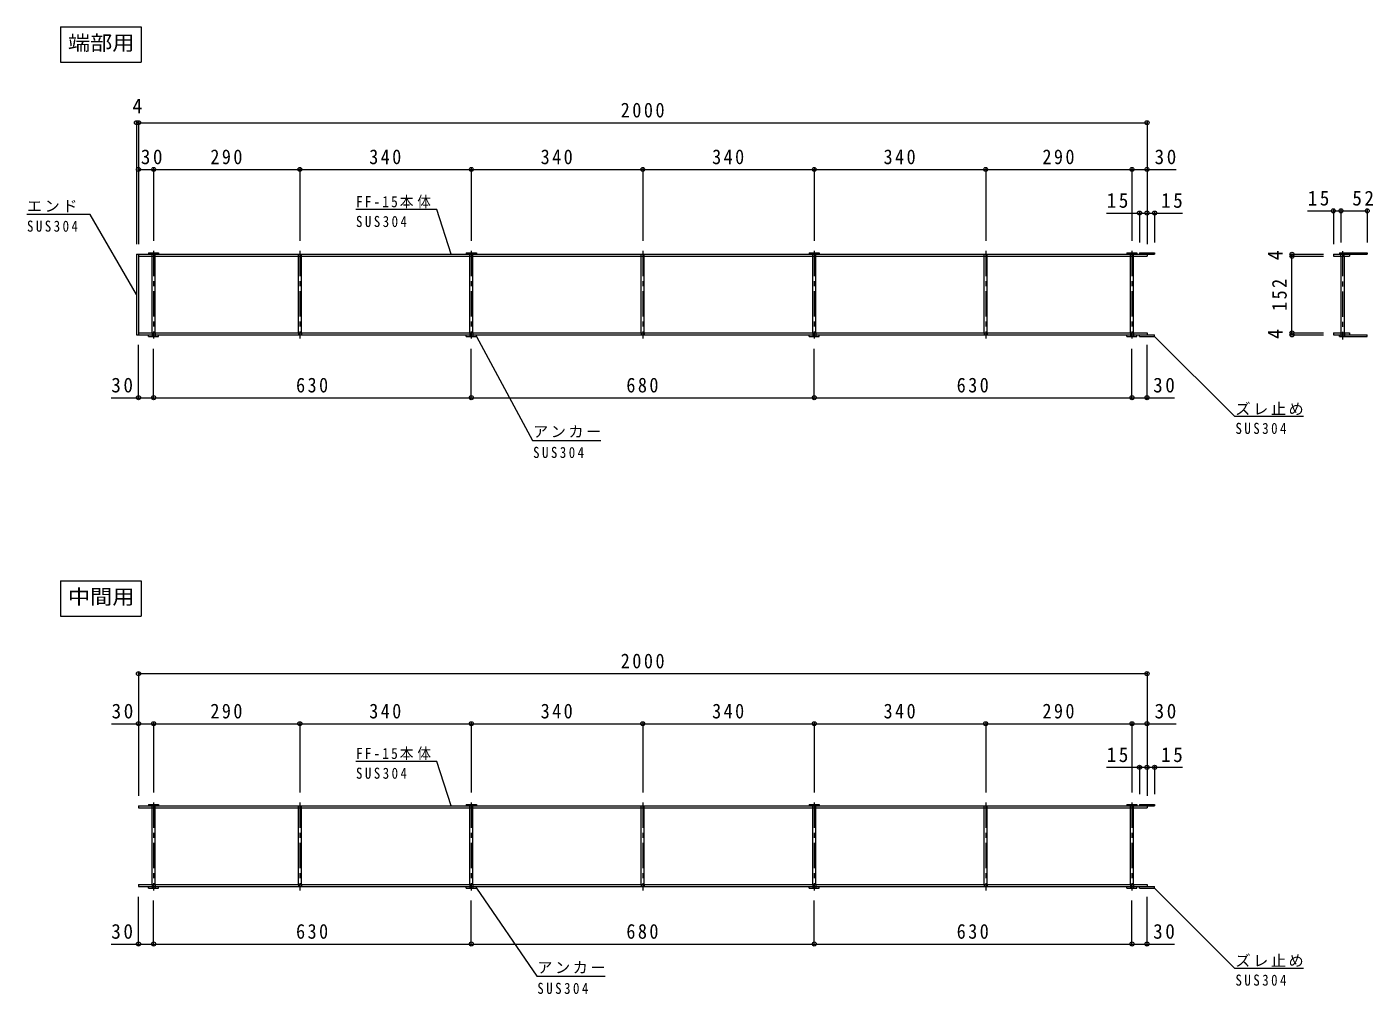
# Model space of a CAD drawing. Units: millimetres at full size, sheet at 1:10. Extents: x -2442 to 2493, y -1938 to 1711.
# Drawn here: x -2442 to 227, y -207 to 1711 of the extents above; entities that cross this region are included whole.
import ezdxf
from ezdxf.enums import TextEntityAlignment as Align

# ---------------------------------------------------------------- set-up
doc = ezdxf.new("R2010")
doc.units = ezdxf.units.MM
doc.header["$LTSCALE"] = 10
doc.header["$PDMODE"] = 32
doc.header["$PDSIZE"] = 8
for name, pattern in [('CHAIN1', [8, 5, -1, 1, -1]), ('DASHED1', [1.8, 1.2, -0.6]), ('DASHED2', [3, 2, -1])]:
    doc.linetypes.add(name, pattern=pattern)
for name, color, linetype, lineweight in [('C-0_通り芯', 7, 'Continuous', 18), ('C-1_ピット', 3, 'DASHED1', 18), ('C-2_蓋', 2, 'Continuous', 18), ('C-3_受枠', 7, 'CHAIN1', 18), ('C-4_寸法', 7, 'Continuous', 18), ('F-4_F-4ﾚｲﾔ', 7, 'Continuous', 18), ('F-5_F-5ﾚｲﾔ', 7, 'Continuous', 18)]:
    doc.layers.add(name, color=color, linetype=linetype, lineweight=lineweight)
doc.styles.add('ＭＳ ゴシック', font='')
doc.styles.get('ＭＳ ゴシック').set_extended_font_data('MS Gothic')

msp = doc.modelspace()

# ---------------------------------------------------------------- linework, layer by layer
at = {"layer": 'C-0_通り芯'}
for p, q in [((-2225.26, 1259.92), (-206.26, 1259.92)), ((-2221.26, 1259.92), (-2221.26, 1099.92)), ((-2221.26, 1255.92), (-221.26, 1255.92)), ((-236.26, 1262.92), (-236.26, 1259.92)), ((-221.26, 1259.92), (-221.26, 1255.92)), ((148.29, 1259.92), (148.29, 1255.92)), ((148.29, 1259.92), (180.29, 1259.92)), ((148.29, 1255.92), (180.29, 1255.92)), ((180.29, 1259.92), (180.29, 1255.92)), ((-2221.26, 1103.92), (-221.26, 1103.92)), ((-236.26, 1096.92), (-236.26, 1099.92)), ((-221.26, 1103.92), (-221.26, 1099.92)), ((148.29, 1103.92), (148.29, 1099.92)), ((148.29, 1103.92), (180.29, 1103.92)), ((148.29, 1099.92), (180.29, 1099.92)), ((180.29, 1103.92), (180.29, 1099.92)), ((-2221.26, 165.92), (-2221.26, 161.92)), ((-2221.26, 165.92), (-206.26, 165.92)), ((-2221.26, 161.92), (-221.26, 161.92)), ((-236.26, 168.92), (-236.26, 165.92)), ((-221.26, 165.92), (-221.26, 161.92)), ((-2221.26, 9.92), (-221.26, 9.92)), ((-2221.26, 9.92), (-2221.26, 5.92)), ((-2221.26, 5.92), (-206.26, 5.92)), ((-236.26, 2.92), (-236.26, 5.92)), ((-221.26, 9.92), (-221.26, 5.92))]:
    msp.add_line(p, q, dxfattribs=at)
at = {"layer": 'C-0_通り芯', "linetype": 'DASHED2'}
msp.add_line((169.99, 1103.92), (169.99, 1099.92), dxfattribs=at)
at = {"layer": 'C-0_通り芯'}
for points in [[(-2225.26, 1259.92), (-2225.26, 1099.92), (-206.26, 1099.92)], [(-236.26, 1262.92), (-206.26, 1262.92), (-206.26, 1259.92)], [(-236.26, 1096.92), (-206.26, 1096.92), (-206.26, 1099.92)], [(-236.26, 168.92), (-206.26, 168.92), (-206.26, 165.92)], [(-236.26, 2.92), (-206.26, 2.92), (-206.26, 5.92)]]:
    msp.add_lwpolyline(points, dxfattribs=at)
at = {"layer": 'C-1_ピット'}
for p, q in [((-2194.26, 1255.92), (-2194.26, 1262.92)), ((-2188.26, 1255.92), (-2188.26, 1262.92)), ((-1904.26, 1255.92), (-1904.26, 1259.92)), ((-1898.25, 1255.92), (-1898.25, 1259.92)), ((-1564.26, 1255.92), (-1564.26, 1262.92)), ((-1558.25, 1255.92), (-1558.25, 1262.92)), ((-1224.26, 1255.92), (-1224.26, 1259.92)), ((-1218.25, 1255.92), (-1218.25, 1259.92)), ((-884.25, 1255.92), (-884.25, 1262.92)), ((-878.26, 1255.92), (-878.26, 1262.92)), ((-544.26, 1255.92), (-544.26, 1259.92)), ((-538.25, 1255.92), (-538.25, 1259.92)), ((-254.26, 1255.92), (-254.26, 1262.92)), ((-248.25, 1255.92), (-248.25, 1262.92)), ((163.29, 1255.92), (163.29, 1262.92)), ((169.29, 1255.92), (169.29, 1262.92)), ((-2194.26, 1103.92), (-2194.26, 1096.92)), ((-2188.26, 1103.92), (-2188.26, 1096.92)), ((-1904.26, 1103.92), (-1904.26, 1099.92)), ((-1898.25, 1103.92), (-1898.25, 1099.92)), ((-1564.26, 1103.92), (-1564.26, 1096.92)), ((-1558.25, 1103.92), (-1558.25, 1096.92)), ((-1224.26, 1103.92), (-1224.26, 1099.92)), ((-1218.25, 1103.92), (-1218.25, 1099.92)), ((-884.25, 1103.92), (-884.25, 1096.92)), ((-878.26, 1103.92), (-878.26, 1096.92)), ((-544.26, 1103.92), (-544.26, 1099.92)), ((-538.25, 1103.92), (-538.25, 1099.92)), ((-254.26, 1103.92), (-254.26, 1096.92)), ((-248.25, 1103.92), (-248.25, 1096.92)), ((163.29, 1103.92), (163.29, 1096.92)), ((169.29, 1103.92), (169.29, 1096.92)), ((-2194.26, 161.92), (-2194.26, 168.92)), ((-2188.26, 161.92), (-2188.26, 168.92)), ((-1904.26, 161.92), (-1904.26, 165.92)), ((-1898.25, 161.92), (-1898.25, 165.92)), ((-1564.26, 161.92), (-1564.26, 168.92)), ((-1558.25, 161.92), (-1558.25, 168.92)), ((-1224.26, 161.92), (-1224.26, 165.92)), ((-1218.25, 161.92), (-1218.25, 165.92)), ((-884.25, 161.92), (-884.25, 168.92)), ((-878.26, 161.92), (-878.26, 168.92)), ((-544.26, 161.92), (-544.26, 165.92)), ((-538.25, 161.92), (-538.25, 165.92)), ((-254.26, 161.92), (-254.26, 168.92)), ((-248.25, 161.92), (-248.25, 168.92)), ((-2194.26, 9.92), (-2194.26, 2.92)), ((-2188.26, 9.92), (-2188.26, 2.92)), ((-1904.26, 9.92), (-1904.26, 5.92)), ((-1898.25, 9.92), (-1898.25, 5.92)), ((-1564.26, 9.92), (-1564.26, 2.92)), ((-1558.25, 9.92), (-1558.25, 2.92)), ((-1224.26, 9.92), (-1224.26, 5.92)), ((-1218.25, 9.92), (-1218.25, 5.92)), ((-884.25, 9.92), (-884.25, 2.92)), ((-878.26, 9.92), (-878.26, 2.92)), ((-544.26, 9.92), (-544.26, 5.92)), ((-538.25, 9.92), (-538.25, 5.92)), ((-254.26, 9.92), (-254.26, 2.92)), ((-248.25, 9.92), (-248.25, 2.92))]:
    msp.add_line(p, q, dxfattribs=at)
at = {"layer": 'C-1_ピット', "linetype": 'Continuous'}
for p, q in [((-2194.26, 1103.92), (-2194.26, 1255.92)), ((-2188.26, 1103.92), (-2188.26, 1255.92)), ((-1904.26, 1103.92), (-1904.26, 1255.92)), ((-1898.25, 1103.92), (-1898.25, 1255.92)), ((-1564.26, 1103.92), (-1564.26, 1255.92)), ((-1558.25, 1103.92), (-1558.25, 1255.92)), ((-1224.26, 1103.92), (-1224.26, 1255.92)), ((-1218.25, 1103.92), (-1218.25, 1255.92)), ((-884.25, 1103.92), (-884.25, 1255.92)), ((-878.26, 1103.92), (-878.26, 1255.92)), ((-544.26, 1103.92), (-544.26, 1255.92)), ((-538.25, 1103.92), (-538.25, 1255.92)), ((-254.26, 1103.92), (-254.26, 1255.92)), ((-248.25, 1103.92), (-248.25, 1255.92)), ((163.29, 1255.92), (163.29, 1103.92)), ((169.29, 1255.92), (169.29, 1103.92)), ((-2194.26, 9.92), (-2194.26, 161.92)), ((-2188.26, 9.92), (-2188.26, 161.92)), ((-1904.26, 9.92), (-1904.26, 161.92)), ((-1898.25, 9.92), (-1898.25, 161.92)), ((-1564.26, 9.92), (-1564.26, 161.92)), ((-1558.25, 9.92), (-1558.25, 161.92)), ((-1224.26, 9.92), (-1224.26, 161.92)), ((-1218.25, 9.92), (-1218.25, 161.92)), ((-884.25, 9.92), (-884.25, 161.92)), ((-878.26, 9.92), (-878.26, 161.92)), ((-544.26, 9.92), (-544.26, 161.92)), ((-538.25, 9.92), (-538.25, 161.92)), ((-254.26, 9.92), (-254.26, 161.92)), ((-248.25, 9.92), (-248.25, 161.92))]:
    msp.add_line(p, q, dxfattribs=at)
at = {"layer": 'C-2_蓋'}
for p, q in [((-2201.26, 1262.92), (-2181.26, 1262.92)), ((-2201.26, 1262.92), (-2201.26, 1259.92)), ((-2181.26, 1262.92), (-2181.26, 1259.92)), ((-1571.26, 1262.92), (-1551.26, 1262.92)), ((-1571.26, 1262.92), (-1571.26, 1259.92)), ((-1551.26, 1262.92), (-1551.26, 1259.92)), ((-891.26, 1262.92), (-871.26, 1262.92)), ((-891.26, 1262.92), (-891.26, 1259.92)), ((-871.26, 1262.92), (-871.26, 1259.92)), ((-261.25, 1262.92), (-241.25, 1262.92)), ((-261.25, 1262.92), (-261.25, 1259.92)), ((-241.25, 1262.92), (-241.25, 1259.92)), ((160.29, 1262.92), (160.29, 1259.92)), ((180.29, 1259.92), (215.29, 1259.92)), ((-2201.26, 1096.92), (-2201.26, 1099.92)), ((-2201.26, 1096.92), (-2181.26, 1096.92)), ((-2181.26, 1096.92), (-2181.26, 1099.92)), ((-1571.26, 1096.92), (-1571.26, 1099.92)), ((-1571.26, 1096.92), (-1551.26, 1096.92)), ((-1551.26, 1096.92), (-1551.26, 1099.92)), ((-891.26, 1096.92), (-891.26, 1099.92)), ((-891.26, 1096.92), (-871.26, 1096.92)), ((-871.26, 1096.92), (-871.26, 1099.92)), ((-261.25, 1096.92), (-261.25, 1099.92)), ((-261.25, 1096.92), (-241.25, 1096.92)), ((-241.25, 1096.92), (-241.25, 1099.92)), ((160.29, 1096.92), (160.29, 1099.92)), ((180.29, 1099.92), (215.29, 1099.92)), ((-2201.26, 168.92), (-2181.26, 168.92)), ((-2201.26, 168.92), (-2201.26, 165.92)), ((-2181.26, 168.92), (-2181.26, 165.92)), ((-1571.26, 168.92), (-1551.26, 168.92)), ((-1571.26, 168.92), (-1571.26, 165.92)), ((-1551.26, 168.92), (-1551.26, 165.92)), ((-891.26, 168.92), (-871.26, 168.92)), ((-891.26, 168.92), (-891.26, 165.92)), ((-871.26, 168.92), (-871.26, 165.92)), ((-261.25, 168.92), (-241.25, 168.92)), ((-261.25, 168.92), (-261.25, 165.92)), ((-241.25, 168.92), (-241.25, 165.92)), ((-2201.26, 2.92), (-2201.26, 5.92)), ((-2201.26, 2.92), (-2181.26, 2.92)), ((-2181.26, 2.92), (-2181.26, 5.92)), ((-1571.26, 2.92), (-1571.26, 5.92)), ((-1571.26, 2.92), (-1551.26, 2.92)), ((-1551.26, 2.92), (-1551.26, 5.92)), ((-891.26, 2.92), (-891.26, 5.92)), ((-891.26, 2.92), (-871.26, 2.92)), ((-871.26, 2.92), (-871.26, 5.92)), ((-261.25, 2.92), (-261.25, 5.92)), ((-261.25, 2.92), (-241.25, 2.92)), ((-241.25, 2.92), (-241.25, 5.92))]:
    msp.add_line(p, q, dxfattribs=at)
at = {"layer": 'C-2_蓋', "linetype": 'DASHED2'}
msp.add_line((169.99, 1099.92), (169.99, 1096.92), dxfattribs=at)
at = {"layer": 'C-2_蓋'}
for points in [[(160.29, 1262.92), (215.29, 1262.92), (215.29, 1259.92)], [(160.29, 1096.92), (215.29, 1096.92), (215.29, 1099.92)]]:
    msp.add_lwpolyline(points, dxfattribs=at)
at = {"layer": 'C-3_受枠'}
for p, q in [((-2191.26, 1266.58), (-2191.26, 1092.53)), ((-1901.25, 1266.58), (-1901.25, 1092.53)), ((-1561.26, 1266.58), (-1561.26, 1092.53)), ((-1221.25, 1266.58), (-1221.25, 1092.53)), ((-881.26, 1266.58), (-881.26, 1092.53)), ((-541.25, 1266.58), (-541.25, 1092.53)), ((-251.25, 1266.58), (-251.25, 1092.53)), ((166.29, 1266.03), (166.29, 1091.05)), ((-2191.26, 172.58), (-2191.26, -1.47)), ((-1901.25, 172.58), (-1901.25, -1.47)), ((-1561.26, 172.58), (-1561.26, -1.47)), ((-1221.25, 172.58), (-1221.25, -1.47)), ((-881.26, 172.58), (-881.26, -1.47)), ((-541.25, 172.58), (-541.25, -1.47)), ((-251.25, 172.58), (-251.25, -1.47))]:
    msp.add_line(p, q, dxfattribs=at)
at = {"layer": 'C-4_寸法'}
for p, q in [((-2225.26, 1523.62), (-2225.26, 1279.92)), ((-2221.26, 1523.62), (-2221.26, 1279.92)), ((-221.26, 1523.62), (-221.26, 1279.92)), ((-2221.26, 1520.62), (-2225.26, 1520.62)), ((-2221.26, 1520.62), (-221.26, 1520.62)), ((-2221.26, 1427.95), (-2191.26, 1427.95)), ((-2191.26, 1430.95), (-2191.26, 1286.58)), ((-2191.26, 1427.95), (-1901.25, 1427.95)), ((-1901.25, 1430.95), (-1901.25, 1286.58)), ((-1901.25, 1427.95), (-1561.26, 1427.95)), ((-1561.26, 1430.95), (-1561.26, 1286.58)), ((-1561.26, 1427.95), (-1221.25, 1427.95)), ((-1221.25, 1430.95), (-1221.25, 1286.58)), ((-1221.25, 1427.95), (-881.26, 1427.95)), ((-881.26, 1430.95), (-881.26, 1286.58)), ((-881.26, 1427.95), (-541.25, 1427.95)), ((-541.25, 1430.95), (-541.25, 1286.58)), ((-541.25, 1427.95), (-251.25, 1427.95)), ((-251.25, 1430.95), (-251.25, 1286.58)), ((-251.25, 1427.95), (-163.86, 1427.95)), ((-236.26, 1344.47), (-236.26, 1282.92)), ((-206.26, 1344.47), (-206.26, 1282.92)), ((97.18, 1345.95), (163.29, 1345.95)), ((148.29, 1348.95), (148.29, 1279.92)), ((163.29, 1348.95), (163.29, 1282.92)), ((163.29, 1345.95), (215.29, 1345.95)), ((215.29, 1348.95), (215.29, 1282.92)), ((63.11, 1259.92), (128.29, 1259.92)), ((63.11, 1255.92), (128.29, 1255.92)), ((66.11, 1255.92), (66.11, 1259.92)), ((66.11, 1103.92), (66.11, 1255.92)), ((63.11, 1103.92), (128.29, 1103.92)), ((63.11, 1099.92), (128.29, 1099.92)), ((66.11, 1099.92), (66.11, 1103.92)), ((-2221.26, 972.35), (-2221.26, 1079.92)), ((-2191.26, 972.35), (-2191.26, 1072.53)), ((-1561.26, 972.35), (-1561.26, 1072.53)), ((-881.26, 972.35), (-881.26, 1072.53)), ((-251.25, 972.35), (-251.25, 1072.53)), ((-221.26, 972.35), (-221.26, 1079.92)), ((-2275.21, 975.35), (-2191.26, 975.35)), ((-2191.26, 975.35), (-1561.26, 975.35)), ((-1561.26, 975.35), (-881.26, 975.35)), ((-881.26, 975.35), (-251.25, 975.35)), ((-251.25, 975.35), (-166.71, 975.35)), ((-2221.26, 431.28), (-2221.26, 185.92)), ((-2221.26, 428.28), (-221.26, 428.28)), ((-221.26, 431.28), (-221.26, 185.92)), ((-2274.57, 328.96), (-2191.26, 328.96)), ((-2191.26, 331.96), (-2191.26, 192.58)), ((-2191.26, 328.96), (-1901.25, 328.96)), ((-1901.25, 331.96), (-1901.25, 192.58)), ((-1901.25, 328.96), (-1561.26, 328.96)), ((-1561.26, 331.96), (-1561.26, 192.58)), ((-1561.26, 328.96), (-1221.25, 328.96)), ((-1221.25, 331.96), (-1221.25, 192.58)), ((-1221.25, 328.96), (-881.26, 328.96)), ((-881.26, 331.96), (-881.26, 192.58)), ((-881.26, 328.96), (-541.25, 328.96)), ((-541.25, 331.96), (-541.25, 192.58)), ((-541.25, 328.96), (-251.25, 328.96)), ((-251.25, 331.96), (-251.25, 192.58)), ((-251.25, 328.96), (-163.86, 328.96)), ((-236.26, 245.49), (-236.26, 188.92)), ((-206.26, 245.49), (-206.26, 188.92)), ((-2221.26, -110.87), (-2221.26, -14.08)), ((-2191.26, -110.87), (-2191.26, -21.47)), ((-1561.26, -110.87), (-1561.26, -21.47)), ((-881.26, -110.87), (-881.26, -21.47)), ((-251.25, -110.87), (-251.25, -21.47)), ((-221.26, -110.87), (-221.26, -14.08)), ((-2275.21, -107.87), (-2191.26, -107.87)), ((-2191.26, -107.87), (-1561.26, -107.87)), ((-1561.26, -107.87), (-881.26, -107.87)), ((-881.26, -107.87), (-251.25, -107.87)), ((-251.25, -107.87), (-166.71, -107.87))]:
    msp.add_line(p, q, dxfattribs=at)
for points in [[(-301.43, 1341.47), (-221.26, 1341.47), (-151.02, 1341.47)], [(-301.43, 242.49), (-221.26, 242.49), (-151.02, 242.49)]]:
    msp.add_lwpolyline(points, dxfattribs=at)
for p in [(-2225.26, 1520.62), (-2221.26, 1520.62), (-221.26, 1520.62), (-2221.26, 1427.95), (-2191.26, 1427.95), (-1901.25, 1427.95), (-1561.26, 1427.95), (-1221.25, 1427.95), (-881.26, 1427.95), (-541.25, 1427.95), (-251.25, 1427.95), (-221.26, 1427.95), (-236.26, 1341.47), (-221.26, 1341.47), (-206.26, 1341.47), (148.29, 1345.95), (163.29, 1345.95), (215.29, 1345.95), (66.11, 1259.92), (66.11, 1255.92), (66.11, 1103.92), (66.11, 1099.92), (-2221.26, 975.35), (-2191.26, 975.35), (-1561.26, 975.35), (-881.26, 975.35), (-251.25, 975.35), (-221.26, 975.35), (-2221.26, 428.28), (-221.26, 428.28), (-2221.26, 328.96), (-2191.26, 328.96), (-1901.25, 328.96), (-1561.26, 328.96), (-1221.25, 328.96), (-881.26, 328.96), (-541.25, 328.96), (-251.25, 328.96), (-221.26, 328.96), (-236.26, 242.49), (-221.26, 242.49), (-206.26, 242.49), (-2221.26, -107.87), (-2191.26, -107.87), (-1561.26, -107.87), (-881.26, -107.87), (-251.25, -107.87), (-221.26, -107.87)]:
    msp.add_point(p, dxfattribs=at)
at = {"layer": 'F-4_F-4ﾚｲﾔ'}
for p, q in [((-1551.26, 1096.92), (-1439.8, 890.78)), ((-1551.26, 2.92), (-1431.38, -171.87))]:
    msp.add_line(p, q, dxfattribs=at)
at = {"layer": 'F-5_F-5ﾚｲﾔ'}
for p, q in [((-2376.15, 1710.56), (-2216.15, 1710.56)), ((-2376.15, 1710.56), (-2376.15, 1640.56)), ((-2216.15, 1710.56), (-2216.15, 1640.56)), ((-2376.15, 1640.56), (-2216.15, 1640.56)), ((-206.26, 1096.92), (-47.82, 938.49)), ((-47.82, 938.49), (89.06, 938.49)), ((-1439.8, 890.78), (-1304.53, 890.78)), ((-2376.15, 612.25), (-2216.15, 612.25)), ((-2376.15, 612.25), (-2376.15, 542.25)), ((-2216.15, 612.25), (-2216.15, 542.25)), ((-2376.15, 542.25), (-2216.15, 542.25)), ((-206.26, 2.92), (-47.82, -155.51)), ((-47.82, -155.51), (89.06, -155.51)), ((-1431.38, -171.87), (-1296.11, -171.87))]:
    msp.add_line(p, q, dxfattribs=at)
for points in [[(-2225.26, 1179.92), (-2316.82, 1338.52), (-2442.47, 1338.52)], [(-1601.16, 1259.92), (-1629.64, 1348.29), (-1789.96, 1348.29)], [(-1601.16, 165.92), (-1629.64, 254.29), (-1789.96, 254.29)]]:
    msp.add_lwpolyline(points, dxfattribs=at)

# ---------------------------------------------------------------- texts
at = {"layer": 'C-4_寸法', "color": 2, "style": 'ＭＳ ゴシック'}
msp.add_text('4', height=29.33, dxfattribs=at).set_placement((-2233.26, 1530.62), align=Align.BOTTOM_LEFT)
for p in [(56.11, 1247.92), (56.11, 1091.92)]:
    msp.add_text('4', height=29.33, rotation=90, dxfattribs=at).set_placement(p, align=Align.BOTTOM_LEFT)
at = {"layer": 'C-4_寸法', "color": 2, "char_height": 29.33, "attachment_point": 7, "style": 'ＭＳ ゴシック'}
for s, insert in [('\\T1.28;\\W0.9;2000', (-1265.01, 1530.62)), ('\\T1.27;\\W0.95;30', (-2216.66, 1437.95)), ('\\T1.27;\\W0.9;290', (-2078.75, 1437.95)), ('\\T1.27;\\W0.9;340', (-1763.75, 1437.95)), ('\\T1.27;\\W0.9;340', (-1423.75, 1437.95)), ('\\T1.27;\\W0.9;340', (-1083.75, 1437.95)), ('\\T1.27;\\W0.9;340', (-743.75, 1437.95)), ('\\T1.27;\\W0.9;290', (-428.75, 1437.95)), ('\\T1.27;\\W0.95;30', (-206.36, 1437.95)), ('\\T1.27;\\W0.95;15', (-301.43, 1351.47)), ('\\T1.27;\\W0.95;15', (-193.52, 1351.47)), ('\\T1.27;\\W0.95;15', (97.18, 1355.95)), ('\\T1.27;\\W0.95;52', (185.71, 1355.95)), ('\\T1.27;\\W0.95;30', (-2275.21, 985.35)), ('\\T1.27;\\W0.9;630', (-1908.76, 985.35)), ('\\T1.27;\\W0.9;680', (-1253.76, 985.35)), ('\\T1.27;\\W0.9;630', (-598.75, 985.35)), ('\\T1.27;\\W0.95;30', (-209.21, 985.35)), ('\\T1.28;\\W0.9;2000', (-1265.01, 438.28)), ('\\T1.27;\\W0.95;30', (-2274.57, 338.96)), ('\\T1.27;\\W0.9;290', (-2078.75, 338.96)), ('\\T1.27;\\W0.9;340', (-1763.75, 338.96)), ('\\T1.27;\\W0.9;340', (-1423.75, 338.96)), ('\\T1.27;\\W0.9;340', (-1083.75, 338.96)), ('\\T1.27;\\W0.9;340', (-743.75, 338.96)), ('\\T1.27;\\W0.9;290', (-428.75, 338.96)), ('\\T1.27;\\W0.95;30', (-206.36, 338.96)), ('\\T1.27;\\W0.95;15', (-301.43, 252.49)), ('\\T1.27;\\W0.95;15', (-193.52, 252.49)), ('\\T1.27;\\W0.95;30', (-2275.21, -97.87)), ('\\T1.27;\\W0.9;630', (-1908.76, -97.87)), ('\\T1.27;\\W0.9;680', (-1253.76, -97.87)), ('\\T1.27;\\W0.9;630', (-598.75, -97.87)), ('\\T1.27;\\W0.95;30', (-209.21, -97.87))]:
    msp.add_mtext(s, dxfattribs=dict(at, insert=insert))
at = {"layer": 'C-4_寸法', "color": 2, "insert": (56.11, 1147.42), "char_height": 29.33, "attachment_point": 7, "rotation": 90, "style": 'ＭＳ ゴシック'}
msp.add_mtext('\\T1.27;\\W0.9;152', dxfattribs=at)
at = {"layer": 'F-5_F-5ﾚｲﾔ', "color": 2, "style": 'ＭＳ ゴシック', "width": 1.1}
for s, p in [('端部用', (-2361.15, 1655.56)), ('中間用', (-2361.15, 557.25))]:
    msp.add_text(s, height=29.33, dxfattribs=at).set_placement(p, align=Align.BOTTOM_LEFT)
at = {"layer": 'F-5_F-5ﾚｲﾔ', "char_height": 21.99, "attachment_point": 7, "style": 'ＭＳ ゴシック'}
for s, insert in [('\\T1.17;エンド', (-2442.4, 1343.17)), ('\\T1.29;\\W0.9;FF-15本体', (-1789.96, 1350.67)), ('\\T1.39;\\W0.85;SUS304', (-1789.96, 1313.47)), ('\\T1.39;\\W0.85;SUS304', (-2442.4, 1304.21)), ('\\T1.17;ズレ止め', (-45.94, 940.84)), ('\\T1.17;アンカー', (-1438.75, 896.09)), ('\\T1.39;\\W0.85;SUS304', (-45.94, 903.19)), ('\\T1.39;\\W0.85;SUS304', (-1438.75, 855.5)), ('\\T1.29;\\W0.9;FF-15本体', (-1789.96, 256.67)), ('\\T1.39;\\W0.85;SUS304', (-1789.96, 219.47)), ('\\T1.17;ズレ止め', (-45.94, -153.16)), ('\\T1.17;アンカー', (-1430.33, -166.55)), ('\\T1.39;\\W0.85;SUS304', (-1430.33, -207.14)), ('\\T1.39;\\W0.85;SUS304', (-45.94, -190.81))]:
    msp.add_mtext(s, dxfattribs=dict(at, insert=insert))

doc.saveas('drawing.dxf')
